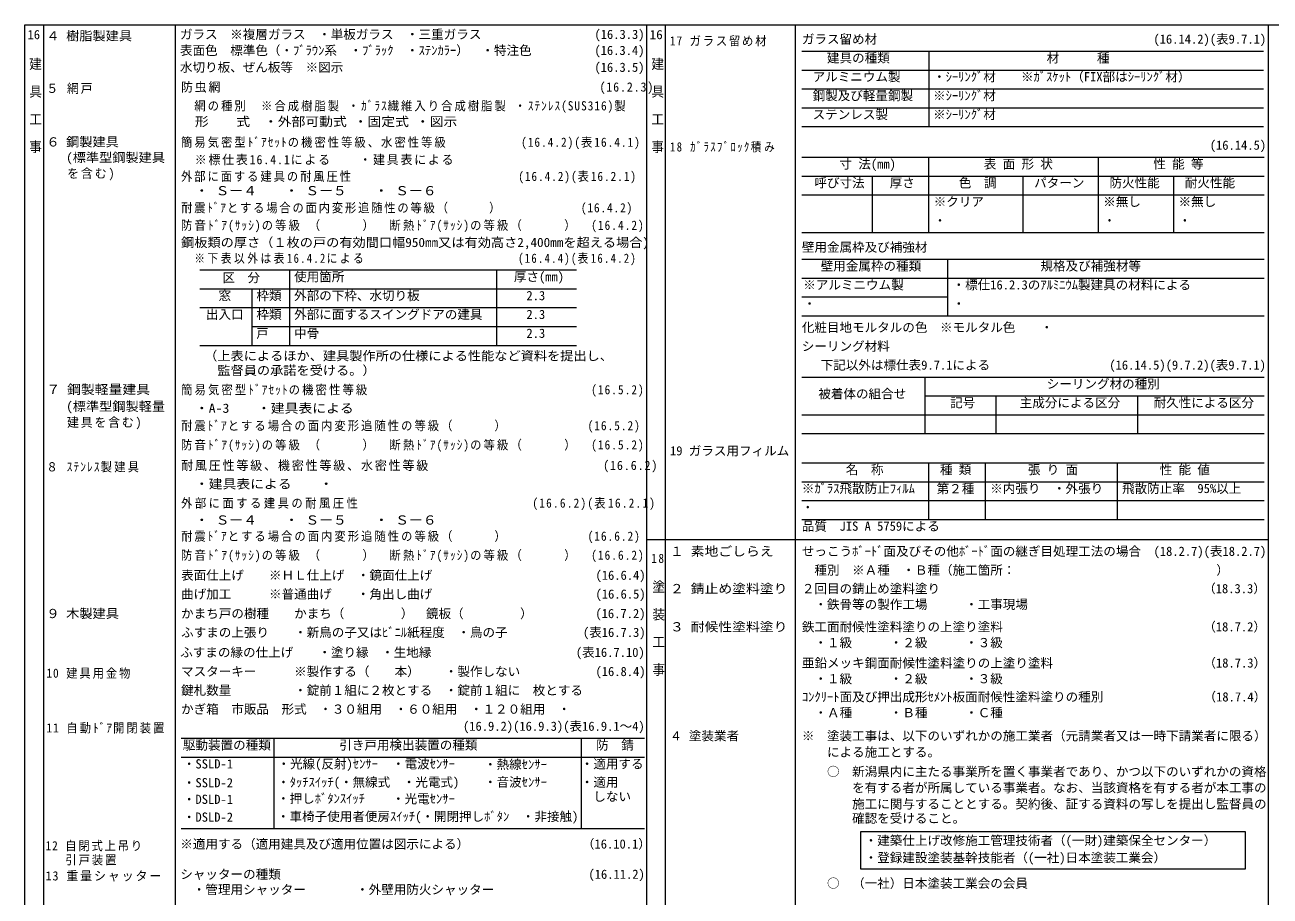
# Model space of a CAD drawing. Units: millimetres on the paper. Extents: x -398 to 394, y -286 to 284.
# Drawn here: x -398.2 to -1.5, y 6.9 to 284.4 of the extents above; entities that cross this region are included whole.
import ezdxf
from ezdxf.enums import TextEntityAlignment as Align

# ---------------------------------------------------------------- set-up
doc = ezdxf.new("R2010")
doc.units = ezdxf.units.MM
doc.layers.add('0-1', color=4, linetype='Continuous', lineweight=9)
doc.layers.add('0-F_ﾀｲﾄﾙ', color=5, linetype='Continuous', lineweight=9)
doc.layers.add('0-2_文字', color=7, linetype='Continuous')
doc.styles.add('@ＭＳ ゴシック', font='')
doc.styles.add('ＭＳ ゴシック', font='')
doc.styles.get('@ＭＳ ゴシック').set_extended_font_data('@MS Gothic')
doc.styles.get('ＭＳ ゴシック').set_extended_font_data('MS Gothic')

msp = doc.modelspace()

# ---------------------------------------------------------------- linework, layer by layer
at = {"layer": '0-1'}
for p, q in [((-392.185, -263.15), (-392.185, 284.35)), ((-350.192, -263.15), (-350.192, 284.35)), ((-200.186, 284.35), (-200.186, -263.15)), ((-194.186, 284.35), (-194.186, -263.15)), ((-152.863, 284.234), (-152.863, -263.15)), ((-2.186, 284.35), (-2.186, -263.15)), ((-150.699, 275.987), (-3.618, 275.987)), ((-110.199, 275.987), (-110.199, 251.987)), ((-150.699, 269.987), (-3.618, 269.987)), ((-150.699, 263.987), (-3.618, 263.987)), ((-150.699, 257.987), (-3.618, 257.987)), ((-150.699, 251.987), (-3.618, 251.987)), ((-150.699, 242.211), (-3.395, 242.211)), ((-110.199, 218.211), (-110.199, 242.211)), ((-56.199, 218.211), (-56.199, 242.211)), ((-150.699, 236.211), (-3.395, 236.211)), ((-128.199, 218.211), (-128.199, 236.211)), ((-80.199, 218.211), (-80.199, 236.211)), ((-32.199, 218.211), (-32.199, 236.211)), ((-150.699, 230.211), (-3.395, 230.211)), ((-150.699, 218.211), (-3.395, 218.211)), ((-342.435, 206.303), (-222.435, 206.303)), ((-313.935, 206.303), (-313.935, 182.303)), ((-247.935, 206.303), (-247.935, 182.303)), ((-150.699, 209.724), (-3.395, 209.724)), ((-104.199, 191.724), (-104.199, 209.724)), ((-150.699, 203.724), (-3.395, 203.724)), ((-342.435, 200.303), (-222.435, 200.303)), ((-325.935, 200.303), (-325.935, 182.303)), ((-150.699, 197.724), (-104.199, 197.724)), ((-342.435, 194.303), (-222.435, 194.303)), ((-150.699, 191.724), (-3.395, 191.724)), ((-325.935, 188.303), (-222.435, 188.303)), ((-342.435, 182.303), (-222.435, 182.303)), ((-150.699, 172.182), (-3.395, 172.182)), ((-111.431, 154.182), (-111.431, 172.182)), ((-111.431, 166.182), (-3.395, 166.182)), ((-88.756, 154.182), (-88.756, 166.182)), ((-43.706, 154.182), (-43.706, 166.182)), ((-150.699, 160.182), (-3.395, 160.182)), ((-150.699, 154.182), (-3.395, 154.182)), ((-150.699, 144.874), (-3.395, 144.874)), ((-110.199, 126.874), (-110.199, 144.874)), ((-92.199, 126.874), (-92.199, 144.874)), ((-50.199, 126.874), (-50.199, 144.874)), ((-150.699, 138.874), (-3.395, 138.874)), ((-150.699, 132.874), (-3.395, 132.874)), ((-150.699, 126.874), (-3.395, 126.874)), ((-200.186, 120.514), (-2.186, 120.514)), ((-348.435, 57.163), (-200.841, 57.163)), ((-318.931, 57.163), (-318.931, 28.433)), ((-221.032, 57.163), (-221.032, 28.433)), ((-348.435, 51.163), (-200.841, 51.163)), ((-348.435, 28.433), (-200.841, 28.433))]:
    msp.add_line(p, q, dxfattribs=at)
msp.add_lwpolyline([(-131.924, 27.504), (-9.445, 27.504), (-9.445, 15.429), (-131.924, 15.429)], close=True, dxfattribs=at)
at = {"layer": '0-F_ﾀｲﾄﾙ', "color": 7}
msp.add_lwpolyline([(-398.185, -285.565), (-398.185, 284.35), (393.814, 284.35), (393.814, -285.565)], dxfattribs=at)

# ---------------------------------------------------------------- texts
at = {"layer": '0-2_文字', "style": 'ＭＳ ゴシック'}
for s, p in [('16', (-397.35, 278.925)), ('ガラス\u3000※複層ガラス\u3000・単板ガラス\u3000・三重ガラス\u3000\u3000\u3000\u3000\u3000\u3000\u3000\u3000\u3000(16.3.3)', (-348.787, 279.006)), ('ガラス留め材\u3000\u3000\u3000\u3000\u3000\u3000\u3000\u3000\u3000\u3000\u3000\u3000\u3000\u3000\u3000\u3000\u3000\u3000  \u3000    (16.14.2)(表9.7.1)', (-150.699, 277.487)), ('表面色\u3000標準色（・ﾌﾞﾗｳﾝ系\u3000・ﾌﾞﾗｯｸ\u3000・ｽﾃﾝｶﾗｰ）\u3000・特注色 \u3000\u3000\u3000 \u3000(16.3.4)', (-348.787, 273.897)), ('\u3000\u3000建具の種類', (-150.699, 271.487)), ('\u3000\u3000\u3000\u3000\u3000\u3000\u3000\u3000\u3000材\u3000\u3000\u3000種', (-108.699, 271.487)), ('水切り板、ぜん板等\u3000※図示\u3000\u3000\u3000\u3000\u3000\u3000\u3000\u3000\u3000\u3000\u3000\u3000  \u3000\u3000\u3000\u3000\u3000\u3000\u3000(16.3.5)', (-348.787, 268.525)), ('アルミニウム製', (-147.256, 265.487)), ('・ｼｰﾘﾝｸﾞ材\u3000\u3000※ｶﾞｽｹｯﾄ（FIX部はｼｰﾘﾝｸﾞ材）', (-108.891, 265.487)), ('鋼製及び軽量鋼製', (-147.256, 259.487)), ('※ｼｰﾘﾝｸﾞ材', (-108.891, 259.487)), ('ステンレス製', (-147.256, 253.487)), ('※ｼｰﾘﾝｸﾞ材', (-108.891, 253.487)), ('           \u3000\u3000\u3000\u3000\u3000\u3000\u3000\u3000\u3000\u3000\u3000\u3000\u3000\u3000\u3000\u3000\u3000\u3000\u3000\u3000\u3000\u3000\u3000      \u3000(16.14.5)', (-150.699, 243.711)), ('        表 面 形 状', (-108.699, 237.711)), ('        性 能 等', (-54.699, 237.711)), ('\u3000    寸 法(mm)', (-150.699, 237.711)), ('\u3000呼び寸法', (-150.699, 231.711)), ('\u3000厚さ', (-126.699, 231.711)), ('\u3000\u3000色\u3000調', (-108.699, 231.711)), (' パターン', (-78.699, 231.711)), (' 防火性能', (-54.699, 231.711)), (' 耐火性能', (-30.699, 231.711)), ('※クリア', (-108.699, 225.711)), ('※無し', (-54.699, 225.711)), ('※無し', (-30.699, 225.711)), ('・\u3000', (-108.699, 219.711)), ('・\u3000', (-54.699, 219.711)), ('・\u3000', (-30.699, 219.711)), ('壁用金属枠及び補強材', (-150.699, 211.224)), ('壁用金属枠の種類', (-144.699, 205.224)), ('\u3000\u3000\u3000\u3000\u3000\u3000\u3000規格及び補強材等', (-102.699, 205.224)), ('区\u3000分', (-335.266, 201.52)), ('使用箇所', (-312.435, 201.803)), ('\u3000厚さ(㎜)', (-246.435, 201.803)), ('※アルミニウム製', (-150.241, 199.224)), ('・標仕16.2.3のｱﾙﾐﾆｳﾑ製建具の材料による', (-102.699, 199.224)), ('\u3000窓', (-340.529, 195.803)), ('枠類', (-324.435, 195.803)), ('外部の下枠、水切り板\u3000', (-312.435, 195.803)), ('\u3000\u30002.3', (-246.435, 195.803)), ('・\u3000', (-150.241, 193.224)), ('・\u3000', (-102.699, 193.224)), ('出入口', (-340.529, 189.803)), ('枠類', (-324.435, 189.803)), ('外部に面するスイングドアの建具', (-312.435, 189.803)), ('\u3000\u30002.3', (-246.435, 189.803)), ('中骨', (-312.435, 183.803)), ('\u3000\u30002.3', (-246.435, 183.803)), ('化粧目地モルタルの色\u3000※モルタル色\u3000\u3000・\u3000', (-150.699, 185.682)), ('シーリング材料', (-150.699, 179.682)), ('下記以外は標仕表9.7.1による    \u3000\u3000\u3000       \u3000(16.14.5)(9.7.2)(表9.7.1)', (-144.699, 173.682)), ('\u3000\u3000\u3000\u3000\u3000\u3000シーリング材の種別', (-96.699, 167.682)), ('被着体の組合せ', (-145.452, 164.537)), ('記号', (-103.47, 161.682)), ('主成分による区分', (-81.307, 161.682)), ('耐久性による区分', (-38.657, 161.682)), ('19 ガラス用フィルム', (-192.699, 146.374)), ('\u3000\u3000\u3000 名\u3000称', (-150.699, 140.374)), (' 種 類', (-108.699, 140.374)), ('\u3000\u3000\u3000張 り 面', (-90.699, 140.374)), ('\u3000\u3000\u3000性 能 値', (-48.699, 140.374)), ('※ｶﾞﾗｽ飛散防止ﾌｨﾙﾑ', (-150.699, 134.374)), ('第２種', (-107.763, 134.322)), ('※内張り\u3000・外張り', (-90.699, 134.374)), ('飛散防止率\u300095%以上', (-48.699, 134.374)), ('品質\u3000JIS A 5759による', (-150.699, 122.374)), ('せっこうﾎﾞｰﾄﾞ面及びその他ﾎﾞｰﾄﾞ面の継ぎ目処理工法の場合\u3000(18.2.7)(表18.2.7)', (-150.686, 114.381)), ('\u3000種別\u3000※Ａ種\u3000・Ｂ種（施工箇所：\u3000\u3000\u3000\u3000\u3000\u3000\u3000\u3000\u3000\u3000\u3000\u3000\u3000\u3000\u3000\u3000）', (-150.686, 108.381)), ('表面仕上げ\u3000\u3000※ＨＬ仕上げ\u3000・鏡面仕上げ\u3000\u3000\u3000\u3000\u3000\u3000 \u3000\u3000\u3000\u3000\u3000 \u3000(16.6.4)', (-348.435, 106.75)), ('曲げ加工\u3000\u3000\u3000※普通曲げ\u3000\u3000・角出し曲げ\u3000\u3000\u3000\u3000\u3000 \u3000\u3000\u3000\u3000\u3000\u3000 \u3000(16.6.5)', (-348.435, 100.75)), ('２回目の錆止め塗料塗り\u3000                                        （18.3.3）', (-150.686, 102.49)), ('\u3000・鉄骨等の製作工場\u3000\u3000\u3000・工事現場', (-150.686, 97.462)), ('かまち戸の樹種\u3000\u3000かまち（\u3000\u3000   \u3000）\u3000鏡板（   \u3000\u3000\u3000）\u3000\u3000    \u3000(16.7.2)', (-348.435, 94.551)), ('ふすまの上張り\u3000\u3000・新鳥の子又はﾋﾞﾆﾙ紙程度\u3000・鳥の子\u3000    \u3000\u3000\u3000(表16.7.3)', (-348.435, 88.551)), ('鉄工面耐候性塗料塗りの上塗り塗料                                （18.7.2）', (-150.686, 90.318)), ('\u3000・１級\u3000\u3000\u3000・２級\u3000\u3000\u3000・３級', (-150.686, 85.289)), ('ふすまの縁の仕上げ\u3000\u3000・塗り縁\u3000・生地縁\u3000\u3000\u3000\u3000\u3000\u3000\u3000\u3000\u3000\u3000\u3000 (表16.7.10)', (-348.707, 82.195)), ('マスターキー\u3000\u3000\u3000※製作する（\u3000\u3000本）\u3000\u3000・製作しない\u3000 \u3000   \u3000\u3000(16.8.4)', (-348.435, 76.097)), ('亜鉛メッキ鋼面耐候性塗料塗りの上塗り塗料                        （18.7.3）', (-150.686, 78.808)), ('\u3000・１級\u3000\u3000\u3000・２級\u3000\u3000\u3000・３級', (-150.686, 73.779)), ('鍵札数量\u3000\u3000\u3000\u3000\u3000・錠前１組に２枚とする\u3000・錠前１組に\u3000枚とする', (-348.435, 70.097)), ('ｺﾝｸﾘｰﾄ面及び押出成形ｾﾒﾝﾄ板面耐候性塗料塗りの種別                （18.7.4）', (-150.686, 68.006)), ('かぎ箱\u3000市販品\u3000形式\u3000・３０組用\u3000・６０組用\u3000・１２０組用\u3000・', (-348.435, 64.097)), ('\u3000・Ａ種\u3000\u3000\u3000・Ｂ種\u3000\u3000\u3000・Ｃ種', (-150.686, 62.977)), ('\u3000                                           (16.9.2)(16.9.3)(表16.9.1～4)', (-348.435, 58.663)), ('\u3000 塗装業者', (-192.686, 55.59)), ('※\u3000塗装工事は、以下のいずれかの施工業者（元請業者又は一時下請業者に限る）', (-150.686, 55.59)), ('駆動装置の種類', (-347.865, 52.663)), ('引き戸用検出装置の種類', (-298.042, 52.663)), ('防\u3000錆', (-216.219, 52.663)), ('\u3000\u3000による施工とする。', (-150.686, 50.422)), ('・SSLD-1', (-347.865, 46.663)), ('・光線(反射)ｾﾝｻｰ', (-317.731, 46.663)), ('・電波ｾﾝｻｰ', (-281.24, 46.663)), ('・熱線ｾﾝｻｰ', (-251.939, 46.492)), ('・適用する', (-221.112, 46.663)), ('\u3000\u3000○\u3000新潟県内に主たる事業所を置く事業者であり、かつ以下のいずれかの資格', (-150.686, 44.215)), ('・SSLD-2', (-347.865, 40.663)), ('・ﾀｯﾁｽｲｯﾁ(・無線式\u3000・光電式)', (-317.819, 40.842)), ('・音波ｾﾝｻｰ', (-251.939, 40.864)), ('・適用', (-221.112, 40.842)), ('・押しﾎﾞﾀﾝｽｲｯﾁ', (-317.856, 35.628)), ('・光電ｾﾝｻｰ', (-281.243, 35.544)), ('\u3000しない', (-221.112, 36.265)), ('\u3000\u3000\u3000\u3000を有する者が所属している事業者。なお、当該資格を有する者が本工事の', (-150.686, 39.077)), ('・DSLD-1', (-347.865, 35.379)), ('\u3000\u3000\u3000\u3000施工に関与することとする。契約後、証する資料の写しを提出し監督員の', (-150.686, 33.908)), ('・DSLD-2', (-347.865, 29.71)), ('・車椅子使用者便房ｽｲｯﾁ(・開閉押しﾎﾞﾀﾝ\u3000・非接触)', (-317.894, 29.916)), ('\u3000\u3000\u3000\u3000確認を受けること。', (-150.686, 29.337)), ('※適用する（適用建具及び適用位置は図示による）                  （16.10.1）', (-348.69, 21.155)), ('\u3000\u3000\u3000\u3000\u3000・建築仕上げ改修施工管理技術者（(一財)建築保全センター）', (-150.686, 22.274)), ('\u3000\u3000\u3000\u3000\u3000・登録建設塗装基幹技能者（(一社)日本塗装工業会）', (-150.686, 16.803)), ('シャッターの種類\u3000\u3000\u3000\u3000\u3000\u3000\u3000\u3000\u3000\u3000\u3000\u3000\u3000\u3000\u3000\u3000\u3000\u3000\u3000\u3000\u3000\u3000\u3000\u3000 (16.11.2)', (-348.69, 11.526)), ('\u3000\u3000○\u3000（一社）日本塗装工業会の会員', (-150.686, 8.648)), ('\u3000・管理用シャッター\u3000\u3000\u3000\u3000・外壁用防火シャッター\u3000\u3000\u3000', (-348.69, 6.646))]:
    msp.add_text(s, height=2.933, dxfattribs=at).set_placement(p, align=Align.BOTTOM_LEFT)
for s, width, p in [('４ 樹脂製建具', 1.05, (-391.35, 278.531)), ('16', 1.05, (-199.199, 278.925)), ('\u3000形\u3000\u3000式\u3000・外部可動式 ・固定式 ・図示', 1.1, (-348.454, 251.223)), ('６ 鋼製建具', 1.05, (-391.35, 244.752)), ('\u3000 (標準型鋼製建具', 1.05, (-391.35, 239.785)), ('\u3000・ Ｓー４\u3000\u3000・ Ｓー５\u3000\u3000・ Ｓー６', 1.1, (-348.454, 229.215)), ('鋼板類の厚さ（１枚の戸の有効間口幅950㎜又は有効高さ2,400㎜を超える場合)', 1.05, (-348.435, 212.727)), ('戸', 0.95, (-324.435, 183.803)), ('（上表によるほか、建具製作所の仕様による性能など資料を提出し、', 1.05, (-341.079, 176.624)), ('\u3000監督員の承諾を受ける。）', 1.05, (-341.079, 171.988)), ('７ 鋼製軽量建具', 1.1, (-391.331, 165.933)), ('\u3000 (標準型鋼製軽量', 1.05, (-391.331, 160.531)), ('\u3000・A-3\u3000\u3000・建具表による', 1.1, (-348.435, 159.933)), ('\u3000・建具表による\u3000\u3000・\u3000', 1.1, (-348.435, 135.824)), ('・', 0.95, (-150.699, 128.374)), ('\u3000・ Ｓー４\u3000\u3000・ Ｓー５\u3000\u3000・ Ｓー６', 1.1, (-348.435, 124.33)), ('１ 素地ごしらえ', 1.1, (-192.686, 114.381)), ('２ 錆止め塗料塗り', 1.1, (-192.686, 102.49)), ('９ 木製建具', 1.05, (-391.331, 94.551)), ('３ 耐候性塗料塗り', 1.1, (-192.686, 90.318)), ('４', 0.95, (-192.686, 55.59))]:
    msp.add_text(s, height=2.933, dxfattribs=dict(at, width=width)).set_placement(p, align=Align.BOTTOM_LEFT)
at = {"layer": '0-2_文字', "style": '@ＭＳ ゴシック', "width": 1.1}
for s, p in [('\u3000建\u3000具\u3000工\u3000事', (-397.18, 278.577)), ('\u3000建\u3000具\u3000工\u3000事', (-199.017, 278.577)), ('\u3000塗\u3000装\u3000工\u3000事', (-198.686, 112.074))]:
    msp.add_text(s, height=2.933, rotation=270, dxfattribs=at).set_placement(p, align=Align.BOTTOM_LEFT)
at = {"layer": '0-2_文字', "char_height": 2.933, "attachment_point": 7, "style": 'ＭＳ ゴシック'}
for s, insert in [('\\T1.16;\\W0.9;17\\~ガラス留め材', (-192.699, 277.487)), ('\\T1.15;\\W0.95;５\\~網戸', (-391.35, 262.34)), ('\\T1.15;\\W0.95;防虫網\u3000\u3000\u3000\u3000\u3000\u3000\u3000\u3000\u3000\u3000\u3000\u3000\u3000\u3000\u3000\u3000\\~\u3000\u3000\u3000\u3000\u3000\u3000\u3000\u3000\u3000\u3000\u3000(16.2.3)', (-348.454, 262.34)), ('\\T1.18;\\W0.9;\u3000網の種別\u3000※合成樹脂製\\~・ｶﾞﾗｽ繊維入り合成樹脂製\\~・ｽﾃﾝﾚｽ(SUS316)製', (-348.454, 256.34)), ('\\T1.18;\\W0.9;簡易気密型ﾄﾞｱｾｯﾄの機密性等級、水密性等級\u3000\u3000\u3000\\~\u3000\u3000(16.4.2)(表16.4.1)', (-348.454, 244.752)), ('\\T1.26;\\W0.85;18\\~ｶﾞﾗｽﾌﾞﾛｯｸ積み', (-192.699, 243.711)), ('\\T1.15;\\W0.95;\u3000※標仕表16.4.1による\u3000\u3000・建具表による', (-348.454, 239.661)), ('\\T1.16;\\W0.95;\u3000\\~を含む)', (-391.35, 234.824)), ('\\T1.17;\\W0.9;外部に面する建具の耐風圧性\u3000\u3000\u3000\u3000\u3000\u3000\u3000\u3000\u3000\u3000\u3000\u3000\\~(16.4.2)(表16.2.1)', (-348.454, 233.877)), ('\\T1.16;\\W0.9;耐震ﾄﾞｱとする場合の面内変形追随性の等級（\u3000\u3000\u3000）\u3000\u3000\\~\\~\\~\\~\u3000\u3000(16.4.2)', (-348.454, 223.874)), ('\\T1.19;\\W0.9;防音ﾄﾞｱ(ｻｯｼ)の等級\\~（\u3000\u3000\u3000）\u3000断熱ﾄﾞｱ(ｻｯｼ)の等級（\u3000\u3000\u3000）\\~\\~(16.4.2)', (-348.454, 218.303)), ('\\T1.24;\\W0.85;\u3000※下表以外は表16.4.2による\\~\\~\\~\\~\\~\\~\\~\\~\\~\\~\\~\\~\\~\\~\\~\\~\\~\\~\\~\\~\\~\\~\\~(16.4.4)(表16.4.2)', (-348.435, 207.803)), ('\\T1.19;\\W0.9;簡易気密型ﾄﾞｱｾｯﾄの機密性等級\u3000\\~\\~\\~\\~\\~\u3000\u3000\\~\\~\\~\\~\u3000\\~\u3000\u3000\u3000\u3000\u3000\u3000\u3000\\~(16.5.2)', (-348.435, 165.933)), ('\\T1.15;\\W0.95;\u3000\\~建具を含む)', (-391.331, 155.544)), ('\\T1.18;\\W0.9;耐震ﾄﾞｱとする場合の面内変形追随性の等級（\u3000\u3000\u3000）\\~\\~\\~\\~\\~\\~\\~\\~\\~\\~\\~\\~(16.5.2)', (-348.454, 154.487)), ('\\T1.19;\\W0.9;防音ﾄﾞｱ(ｻｯｼ)の等級\\~（\u3000\u3000\u3000）\u3000断熱ﾄﾞｱ(ｻｯｼ)の等級（\u3000\u3000\u3000）\\~\\~(16.5.2)', (-348.454, 148.367)), ('\\T1.2;\\W0.9;８\\~ｽﾃﾝﾚｽ製建具', (-391.331, 141.824)), ('\\T1.16;\\W0.95;耐風圧性等級、機密性等級、水密性等級\u3000\u3000\u3000\u3000\\~\\~\\~\\~\\~\u3000\u3000\u3000\u3000\u3000\u3000(16.6.2)', (-348.435, 141.824)), ('\\T1.22;\\W0.9;外部に面する建具の耐風圧性\\~\u3000\u3000\\~\\~\\~\\~\\~\\~\\~\\~\\~\\~\\~\\~\\~\\~\\~\\~\\~\\~\\~\\~(16.6.2)(表16.2.1)', (-348.435, 129.824)), ('\\T1.18;\\W0.9;耐震ﾄﾞｱとする場合の面内変形追随性の等級（\u3000\u3000\u3000）\\~\\~\\~\\~\\~\\~\\~\\~\\~\\~\\~\\~(16.6.2)', (-348.454, 119.287)), ('\\T1.19;\\W0.9;防音ﾄﾞｱ(ｻｯｼ)の等級\\~（\u3000\u3000\u3000）\u3000断熱ﾄﾞｱ(ｻｯｼ)の等級（\u3000\u3000\u3000）\\~\\~(16.6.2)', (-348.454, 113.229)), ('\\T1.28;\\W0.9;18', (-198.686, 112.955)), ('\\T1.17;\\W0.9;10\\~建具用金物', (-391.331, 76.097)), ('\\T1.18;\\W0.9;11\\~自動ﾄﾞｱ開閉装置', (-391.331, 58.663)), ('\\T1.16;\\W0.9;12\\~自閉式上吊り', (-391.585, 21.155)), ('\\T1.17;\\W0.9;\\~\\~\\~引戸装置', (-391.585, 16.655)), ('\\T1.16;\\W0.95;13\\~重量シャッター', (-391.585, 11.523))]:
    msp.add_mtext(s, dxfattribs=dict(at, insert=insert))

doc.saveas('drawing.dxf')
